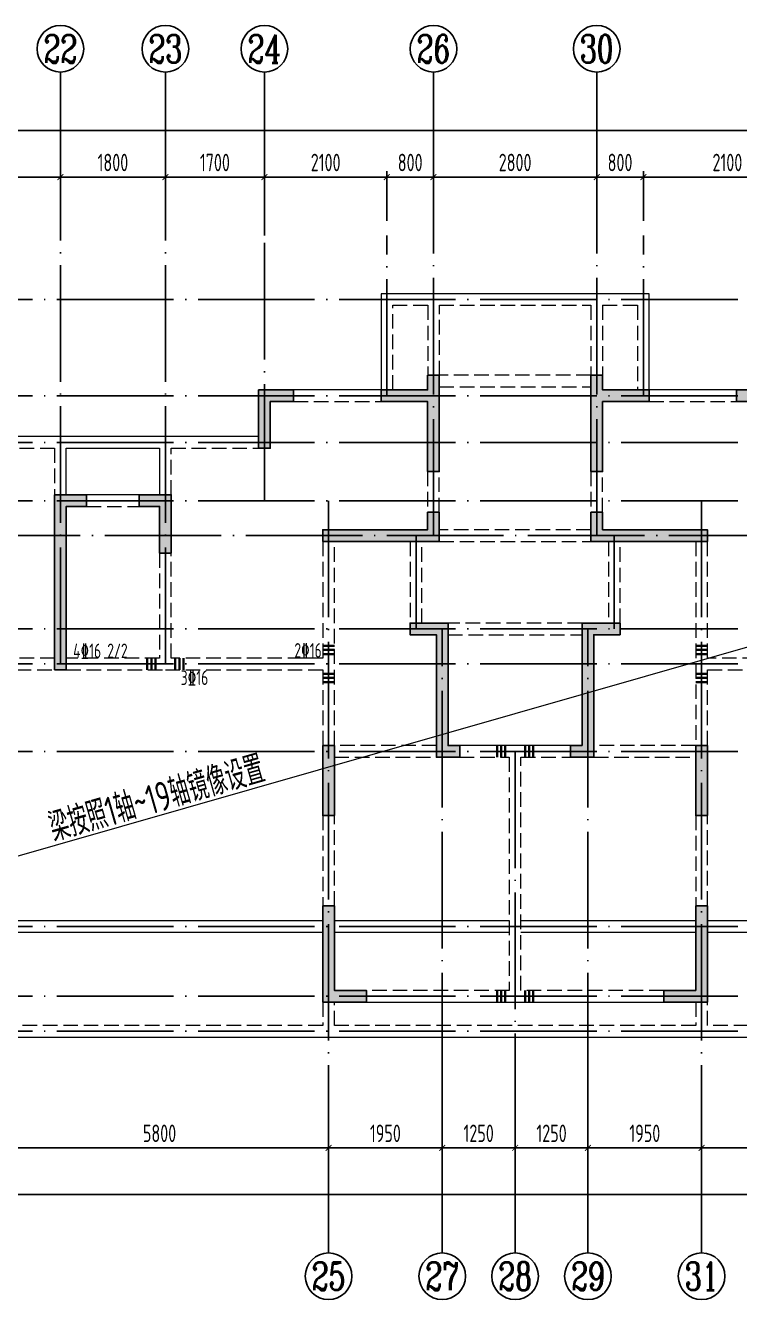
# Model space of a CAD drawing. Extents: x -461650 to 361314, y 245336 to 769729.
# Drawn here: x 133574 to 145824, y 357676 to 379525 of the extents above; entities that cross this region are included whole.
import ezdxf
from ezdxf.enums import TextEntityAlignment as Align

# ---------------------------------------------------------------- set-up
doc = ezdxf.new("R2010")
doc.units = 0
doc.header["$LTSCALE"] = 1000
doc.linetypes.add('DASH', pattern=[0.35, 0.25, -0.1])
doc.linetypes.add('DOTE', pattern=[2.42, 2, -0.2, 0.02, -0.2])
doc.layers.get('0').update_dxf_attribs({"linetype": 'CONTINUOUS'})
doc.layers.get('DEFPOINTS').update_dxf_attribs({"linetype": 'CONTINUOUS'})
for name, color, linetype in [('A-AXIS', 1, 'CONTINUOUS'), ('A-DOTE', 10, 'DOTE'), ('AXIS_NUM', 7, 'CONTINUOUS'), ('S-L主梁线', 4, 'DASH'), ('S-L梁编号', 6, 'CONTINUOUS'), ('S-L梁配筋', 7, 'CONTINUOUS'), ('S-Q墙填充', 252, 'CONTINUOUS'), ('S-Q墙实线', 6, 'CONTINUOUS'), ('S-Y一般标注', 3, 'CONTINUOUS')]:
    doc.layers.add(name, color=color, linetype=linetype)
doc.layers.add('梁附加箍筋', color=1, linetype='CONTINUOUS', lineweight=35)
doc.styles.add('TSSD_Axis', font='complex.shx', dxfattribs={"width": 0.7, "bigfont": 'hztxt.shx'})
doc.styles.add('TSSD_DIMENSION', font='Tssdeng.shx', dxfattribs={"width": 0.7, "bigfont": 'tssdchn.shx'})
doc.styles.add('TSSD_REIN', font='tssdeng.shx', dxfattribs={"width": 0.7, "height": 300, "bigfont": 'tssdchn.shx'})
doc.dimstyles.new('TSSD_100_100', dxfattribs={"dimtxt": 300, "dimasz": 100, "dimexe": 100, "dimexo": 250, "dimgap": 100, "dimtad": 1, "dimdec": 0, "dimzin": 0, "dimdsep": 46, "dimtxsty": 'TSSD_DIMENSION', "dimblk": 'ARCHTICK', "dimcen": 0, "dimdle": 100, "dimclrt": 7, "dimadec": 0, "dimazin": 0, "dimtfac": 1, "dimtdec": 0, "dimtix": 1, "dimtmove": 2, "dimatfit": 3, "dimldrblk": 'ARCHTICK', "dimfxl": 0, "dimtolj": 1, "dimtzin": 0, "dimarcsym": 0})

# ---------------------------------------------------------------- blocks, each defined once
blk = doc.blocks.new('ts_axno')
at = {"color": 0, "linetype": 'ByBlock', "lineweight": -2}
blk.add_circle((0, 0), 0.5, dxfattribs=at)
at = {"color": 0, "linetype": 'ByBlock', "lineweight": -2, "style": 'TSSD_Axis', "width": 0.7}
blk.add_attdef('A', text='', height=0.6, dxfattribs=at).set_placement((0, 0), align=Align.MIDDLE_CENTER)
blk = doc.blocks.new('_ArchTick')
at = {"color": 0, "linetype": 'ByBlock', "const_width": 0.15}
blk.add_lwpolyline([(-0.5, -0.5), (0.5, 0.5)], dxfattribs=at)
blk = doc.blocks.new('*D301')
at = {"layer": 'DEFPOINTS', "color": 0}
for p in [(34300, 19250), (31400, 18250), (34300, 18250)]:
    blk.add_point(p, dxfattribs=at)
at = {"layer": 'S-Y一般标注', "color": 0, "lineweight": -2}
for p, q in [((31300, 19250), (34400, 19250)), ((31400, 18500), (31400, 19350)), ((34300, 18500), (34300, 19350))]:
    blk.add_line(p, q, dxfattribs=at)
at = {"layer": 'S-Y一般标注', "color": 0, "lineweight": -2, "xscale": 100, "yscale": 100, "zscale": 100, "rotation": 180}
blk.add_blockref('_ArchTick', (31400, 19250), dxfattribs=at)
at = {"layer": 'S-Y一般标注', "color": 0, "lineweight": -2, "xscale": 100, "yscale": 100, "zscale": 100}
blk.add_blockref('_ArchTick', (34300, 19250), dxfattribs=at)
at = {"layer": 'S-Y一般标注', "color": 7, "insert": (32850, 19500), "char_height": 300, "attachment_point": 5, "style": 'TSSD_DIMENSION'}
blk.add_mtext('\\A1;2900', dxfattribs=at)
blk = doc.blocks.new('*D302')
at = {"layer": 'DEFPOINTS', "color": 0}
for p in [(36100, 19250), (34300, 18250), (36100, 18250)]:
    blk.add_point(p, dxfattribs=at)
at = {"layer": 'S-Y一般标注', "color": 0, "lineweight": -2}
for p, q in [((34200, 19250), (36200, 19250)), ((34300, 18500), (34300, 19350)), ((36100, 18500), (36100, 19350))]:
    blk.add_line(p, q, dxfattribs=at)
at = {"layer": 'S-Y一般标注', "color": 0, "lineweight": -2, "xscale": 100, "yscale": 100, "zscale": 100, "rotation": 180}
blk.add_blockref('_ArchTick', (34300, 19250), dxfattribs=at)
at = {"layer": 'S-Y一般标注', "color": 0, "lineweight": -2, "xscale": 100, "yscale": 100, "zscale": 100}
blk.add_blockref('_ArchTick', (36100, 19250), dxfattribs=at)
at = {"layer": 'S-Y一般标注', "color": 7, "insert": (35200, 19500), "char_height": 300, "attachment_point": 5, "style": 'TSSD_DIMENSION'}
blk.add_mtext('\\A1;1800', dxfattribs=at)
blk = doc.blocks.new('*D303')
at = {"layer": 'DEFPOINTS', "color": 0}
for p in [(37800, 19250), (36100, 18250), (37800, 18250)]:
    blk.add_point(p, dxfattribs=at)
at = {"layer": 'S-Y一般标注', "color": 0, "lineweight": -2}
for p, q in [((36000, 19250), (37900, 19250)), ((36100, 18500), (36100, 19350)), ((37800, 18500), (37800, 19350))]:
    blk.add_line(p, q, dxfattribs=at)
at = {"layer": 'S-Y一般标注', "color": 0, "lineweight": -2, "xscale": 100, "yscale": 100, "zscale": 100, "rotation": 180}
blk.add_blockref('_ArchTick', (36100, 19250), dxfattribs=at)
at = {"layer": 'S-Y一般标注', "color": 0, "lineweight": -2, "xscale": 100, "yscale": 100, "zscale": 100}
blk.add_blockref('_ArchTick', (37800, 19250), dxfattribs=at)
at = {"layer": 'S-Y一般标注', "color": 7, "insert": (36950, 19500), "char_height": 300, "attachment_point": 5, "style": 'TSSD_DIMENSION'}
blk.add_mtext('\\A1;1700', dxfattribs=at)
blk = doc.blocks.new('*D304')
at = {"layer": 'DEFPOINTS', "color": 0}
for p in [(40700, 19250), (39900, 18250), (40700, 18250)]:
    blk.add_point(p, dxfattribs=at)
at = {"layer": 'S-Y一般标注', "color": 0, "lineweight": -2}
for p, q in [((39800, 19250), (40800, 19250)), ((39900, 18500), (39900, 19350)), ((40700, 18500), (40700, 19350))]:
    blk.add_line(p, q, dxfattribs=at)
at = {"layer": 'S-Y一般标注', "color": 0, "lineweight": -2, "xscale": 100, "yscale": 100, "zscale": 100, "rotation": 180}
blk.add_blockref('_ArchTick', (39900, 19250), dxfattribs=at)
at = {"layer": 'S-Y一般标注', "color": 0, "lineweight": -2, "xscale": 100, "yscale": 100, "zscale": 100}
blk.add_blockref('_ArchTick', (40700, 19250), dxfattribs=at)
at = {"layer": 'S-Y一般标注', "color": 7, "insert": (40300, 19500), "char_height": 300, "attachment_point": 5, "style": 'TSSD_DIMENSION'}
blk.add_mtext('\\A1;800', dxfattribs=at)
blk = doc.blocks.new('*D305')
at = {"layer": 'DEFPOINTS', "color": 0}
for p in [(43500, 19250), (40700, 18250), (43500, 18250)]:
    blk.add_point(p, dxfattribs=at)
at = {"layer": 'S-Y一般标注', "color": 0, "lineweight": -2}
for p, q in [((40600, 19250), (43600, 19250)), ((40700, 18500), (40700, 19350)), ((43500, 18500), (43500, 19350))]:
    blk.add_line(p, q, dxfattribs=at)
at = {"layer": 'S-Y一般标注', "color": 0, "lineweight": -2, "xscale": 100, "yscale": 100, "zscale": 100, "rotation": 180}
blk.add_blockref('_ArchTick', (40700, 19250), dxfattribs=at)
at = {"layer": 'S-Y一般标注', "color": 0, "lineweight": -2, "xscale": 100, "yscale": 100, "zscale": 100}
blk.add_blockref('_ArchTick', (43500, 19250), dxfattribs=at)
at = {"layer": 'S-Y一般标注', "color": 7, "insert": (42100, 19500), "char_height": 300, "attachment_point": 5, "style": 'TSSD_DIMENSION'}
blk.add_mtext('\\A1;2800', dxfattribs=at)
blk = doc.blocks.new('*D306')
at = {"layer": 'DEFPOINTS', "color": 0}
for p in [(46400, 19250), (44300, 18250), (46400, 18250)]:
    blk.add_point(p, dxfattribs=at)
at = {"layer": 'S-Y一般标注', "color": 0, "lineweight": -2}
for p, q in [((44200, 19250), (46500, 19250)), ((44300, 18500), (44300, 19350)), ((46400, 18500), (46400, 19350))]:
    blk.add_line(p, q, dxfattribs=at)
at = {"layer": 'S-Y一般标注', "color": 0, "lineweight": -2, "xscale": 100, "yscale": 100, "zscale": 100, "rotation": 180}
blk.add_blockref('_ArchTick', (44300, 19250), dxfattribs=at)
at = {"layer": 'S-Y一般标注', "color": 0, "lineweight": -2, "xscale": 100, "yscale": 100, "zscale": 100}
blk.add_blockref('_ArchTick', (46400, 19250), dxfattribs=at)
at = {"layer": 'S-Y一般标注', "color": 7, "insert": (45742, 19500), "char_height": 300, "attachment_point": 5, "style": 'TSSD_DIMENSION'}
blk.add_mtext('\\A1;2100', dxfattribs=at)
blk = doc.blocks.new('*D311')
at = {"layer": 'DEFPOINTS', "color": 0}
for p in [(54600, 20050), (4600, 18250), (54600, 18250)]:
    blk.add_point(p, dxfattribs=at)
at = {"layer": 'S-Y一般标注', "color": 0, "lineweight": -2}
for p, q in [((4600, 18500), (4600, 20150)), ((54600, 18500), (54600, 20150)), ((4500, 20050), (54700, 20050))]:
    blk.add_line(p, q, dxfattribs=at)
at = {"layer": 'S-Y一般标注', "color": 0, "lineweight": -2, "xscale": 100, "yscale": 100, "zscale": 100, "rotation": 180}
blk.add_blockref('_ArchTick', (4600, 20050), dxfattribs=at)
at = {"layer": 'S-Y一般标注', "color": 0, "lineweight": -2, "xscale": 100, "yscale": 100, "zscale": 100}
blk.add_blockref('_ArchTick', (54600, 20050), dxfattribs=at)
at = {"layer": 'S-Y一般标注', "color": 7, "insert": (29600, 20300), "char_height": 300, "attachment_point": 5, "style": 'TSSD_DIMENSION'}
blk.add_mtext('\\A1;50000', dxfattribs=at)
blk = doc.blocks.new('*D324')
at = {"layer": 'DEFPOINTS', "color": 0}
for p in [(39900, 19250), (37800, 18250), (39900, 18250)]:
    blk.add_point(p, dxfattribs=at)
at = {"layer": 'S-Y一般标注', "color": 0, "lineweight": -2}
for p, q in [((37700, 19250), (40000, 19250)), ((37800, 18500), (37800, 19350)), ((39900, 18500), (39900, 19350))]:
    blk.add_line(p, q, dxfattribs=at)
at = {"layer": 'S-Y一般标注', "color": 0, "lineweight": -2, "xscale": 100, "yscale": 100, "zscale": 100, "rotation": 180}
blk.add_blockref('_ArchTick', (37800, 19250), dxfattribs=at)
at = {"layer": 'S-Y一般标注', "color": 0, "lineweight": -2, "xscale": 100, "yscale": 100, "zscale": 100}
blk.add_blockref('_ArchTick', (39900, 19250), dxfattribs=at)
at = {"layer": 'S-Y一般标注', "color": 7, "insert": (38850, 19500), "char_height": 300, "attachment_point": 5, "style": 'TSSD_DIMENSION'}
blk.add_mtext('\\A1;2100', dxfattribs=at)
blk = doc.blocks.new('*D325')
at = {"layer": 'DEFPOINTS', "color": 0}
for p in [(44300, 19250), (43500, 18250), (44300, 18250)]:
    blk.add_point(p, dxfattribs=at)
at = {"layer": 'S-Y一般标注', "color": 0, "lineweight": -2}
for p, q in [((43400, 19250), (44400, 19250)), ((43500, 18500), (43500, 19350)), ((44300, 18500), (44300, 19350))]:
    blk.add_line(p, q, dxfattribs=at)
at = {"layer": 'S-Y一般标注', "color": 0, "lineweight": -2, "xscale": 100, "yscale": 100, "zscale": 100, "rotation": 180}
blk.add_blockref('_ArchTick', (43500, 19250), dxfattribs=at)
at = {"layer": 'S-Y一般标注', "color": 0, "lineweight": -2, "xscale": 100, "yscale": 100, "zscale": 100}
blk.add_blockref('_ArchTick', (44300, 19250), dxfattribs=at)
at = {"layer": 'S-Y一般标注', "color": 7, "insert": (43900, 19500), "char_height": 300, "attachment_point": 5, "style": 'TSSD_DIMENSION'}
blk.add_mtext('\\A1;800', dxfattribs=at)
blk = doc.blocks.new('*D330')
at = {"layer": 'DEFPOINTS', "color": 0}
for p in [(33100, 3600), (38900, 3600), (38900, 2600)]:
    blk.add_point(p, dxfattribs=at)
at = {"layer": 'S-Y一般标注', "color": 0, "lineweight": -2}
for p, q in [((33100, 3350), (33100, 2500)), ((38900, 3350), (38900, 2500)), ((33000, 2600), (39000, 2600))]:
    blk.add_line(p, q, dxfattribs=at)
at = {"layer": 'S-Y一般标注', "color": 0, "lineweight": -2, "xscale": 100, "yscale": 100, "zscale": 100, "rotation": 180}
blk.add_blockref('_ArchTick', (33100, 2600), dxfattribs=at)
at = {"layer": 'S-Y一般标注', "color": 0, "lineweight": -2, "xscale": 100, "yscale": 100, "zscale": 100}
blk.add_blockref('_ArchTick', (38900, 2600), dxfattribs=at)
at = {"layer": 'S-Y一般标注', "color": 7, "insert": (36000, 2850), "char_height": 300, "attachment_point": 5, "style": 'TSSD_DIMENSION'}
blk.add_mtext('\\A1;5800', dxfattribs=at)
blk = doc.blocks.new('*D331')
at = {"layer": 'DEFPOINTS', "color": 0}
for p in [(42100, 3600), (43350, 3600), (43350, 2600)]:
    blk.add_point(p, dxfattribs=at)
at = {"layer": 'S-Y一般标注', "color": 0, "lineweight": -2}
for p, q in [((42100, 3350), (42100, 2500)), ((43350, 3350), (43350, 2500)), ((42000, 2600), (43450, 2600))]:
    blk.add_line(p, q, dxfattribs=at)
at = {"layer": 'S-Y一般标注', "color": 0, "lineweight": -2, "xscale": 100, "yscale": 100, "zscale": 100, "rotation": 180}
blk.add_blockref('_ArchTick', (42100, 2600), dxfattribs=at)
at = {"layer": 'S-Y一般标注', "color": 0, "lineweight": -2, "xscale": 100, "yscale": 100, "zscale": 100}
blk.add_blockref('_ArchTick', (43350, 2600), dxfattribs=at)
at = {"layer": 'S-Y一般标注', "color": 7, "insert": (42725, 2850), "char_height": 300, "attachment_point": 5, "style": 'TSSD_DIMENSION'}
blk.add_mtext('\\A1;1250', dxfattribs=at)
blk = doc.blocks.new('*D332')
at = {"layer": 'DEFPOINTS', "color": 0}
for p in [(45300, 3600), (51100, 3600), (51100, 2600)]:
    blk.add_point(p, dxfattribs=at)
at = {"layer": 'S-Y一般标注', "color": 0, "lineweight": -2}
for p, q in [((45300, 3350), (45300, 2500)), ((51100, 3350), (51100, 2500)), ((45200, 2600), (51200, 2600))]:
    blk.add_line(p, q, dxfattribs=at)
at = {"layer": 'S-Y一般标注', "color": 0, "lineweight": -2, "xscale": 100, "yscale": 100, "zscale": 100, "rotation": 180}
blk.add_blockref('_ArchTick', (45300, 2600), dxfattribs=at)
at = {"layer": 'S-Y一般标注', "color": 0, "lineweight": -2, "xscale": 100, "yscale": 100, "zscale": 100}
blk.add_blockref('_ArchTick', (51100, 2600), dxfattribs=at)
at = {"layer": 'S-Y一般标注', "color": 7, "insert": (48200, 2850), "char_height": 300, "attachment_point": 5, "style": 'TSSD_DIMENSION'}
blk.add_mtext('\\A1;5800', dxfattribs=at)
blk = doc.blocks.new('*D334')
at = {"layer": 'DEFPOINTS', "color": 0}
for p in [(4600, 3600), (54600, 3600), (54600, 1800)]:
    blk.add_point(p, dxfattribs=at)
at = {"layer": 'S-Y一般标注', "color": 0, "lineweight": -2}
for p, q in [((4600, 3350), (4600, 1700)), ((54600, 3350), (54600, 1700)), ((4500, 1800), (54700, 1800))]:
    blk.add_line(p, q, dxfattribs=at)
at = {"layer": 'S-Y一般标注', "color": 0, "lineweight": -2, "xscale": 100, "yscale": 100, "zscale": 100, "rotation": 180}
blk.add_blockref('_ArchTick', (4600, 1800), dxfattribs=at)
at = {"layer": 'S-Y一般标注', "color": 0, "lineweight": -2, "xscale": 100, "yscale": 100, "zscale": 100}
blk.add_blockref('_ArchTick', (54600, 1800), dxfattribs=at)
at = {"layer": 'S-Y一般标注', "color": 7, "insert": (29600, 2050), "char_height": 300, "attachment_point": 5, "style": 'TSSD_DIMENSION'}
blk.add_mtext('\\A1;50000', dxfattribs=at)
blk = doc.blocks.new('*D338')
at = {"layer": 'DEFPOINTS', "color": 0}
for p in [(40850, 3600), (42100, 3600), (42100, 2600)]:
    blk.add_point(p, dxfattribs=at)
at = {"layer": 'S-Y一般标注', "color": 0, "lineweight": -2}
for p, q in [((40850, 3350), (40850, 2500)), ((42100, 3350), (42100, 2500)), ((40750, 2600), (42200, 2600))]:
    blk.add_line(p, q, dxfattribs=at)
at = {"layer": 'S-Y一般标注', "color": 0, "lineweight": -2, "xscale": 100, "yscale": 100, "zscale": 100, "rotation": 180}
blk.add_blockref('_ArchTick', (40850, 2600), dxfattribs=at)
at = {"layer": 'S-Y一般标注', "color": 0, "lineweight": -2, "xscale": 100, "yscale": 100, "zscale": 100}
blk.add_blockref('_ArchTick', (42100, 2600), dxfattribs=at)
at = {"layer": 'S-Y一般标注', "color": 7, "insert": (41475, 2850), "char_height": 300, "attachment_point": 5, "style": 'TSSD_DIMENSION'}
blk.add_mtext('\\A1;1250', dxfattribs=at)
blk = doc.blocks.new('*D351')
at = {"layer": 'DEFPOINTS', "color": 0}
for p in [(38900, 3600), (40850, 3600), (40850, 2600)]:
    blk.add_point(p, dxfattribs=at)
at = {"layer": 'S-Y一般标注', "color": 0, "lineweight": -2}
for p, q in [((38900, 3350), (38900, 2500)), ((40850, 3350), (40850, 2500)), ((38800, 2600), (40950, 2600))]:
    blk.add_line(p, q, dxfattribs=at)
at = {"layer": 'S-Y一般标注', "color": 0, "lineweight": -2, "xscale": 100, "yscale": 100, "zscale": 100, "rotation": 180}
blk.add_blockref('_ArchTick', (38900, 2600), dxfattribs=at)
at = {"layer": 'S-Y一般标注', "color": 0, "lineweight": -2, "xscale": 100, "yscale": 100, "zscale": 100}
blk.add_blockref('_ArchTick', (40850, 2600), dxfattribs=at)
at = {"layer": 'S-Y一般标注', "color": 7, "insert": (39875, 2850), "char_height": 300, "attachment_point": 5, "style": 'TSSD_DIMENSION'}
blk.add_mtext('\\A1;1950', dxfattribs=at)
blk = doc.blocks.new('*D352')
at = {"layer": 'DEFPOINTS', "color": 0}
for p in [(43350, 3600), (45300, 3600), (45300, 2600)]:
    blk.add_point(p, dxfattribs=at)
at = {"layer": 'S-Y一般标注', "color": 0, "lineweight": -2}
for p, q in [((43350, 3350), (43350, 2500)), ((45300, 3350), (45300, 2500)), ((43250, 2600), (45400, 2600))]:
    blk.add_line(p, q, dxfattribs=at)
at = {"layer": 'S-Y一般标注', "color": 0, "lineweight": -2, "xscale": 100, "yscale": 100, "zscale": 100, "rotation": 180}
blk.add_blockref('_ArchTick', (43350, 2600), dxfattribs=at)
at = {"layer": 'S-Y一般标注', "color": 0, "lineweight": -2, "xscale": 100, "yscale": 100, "zscale": 100}
blk.add_blockref('_ArchTick', (45300, 2600), dxfattribs=at)
at = {"layer": 'S-Y一般标注', "color": 7, "insert": (44325, 2850), "char_height": 300, "attachment_point": 5, "style": 'TSSD_DIMENSION'}
blk.add_mtext('\\A1;1950', dxfattribs=at)
blk = doc.blocks.new('20210808.03393248')
at = {"layer": 'S-Q墙填充'}
h = blk.add_hatch(color=252, dxfattribs=at)
h.dxf.hatch_style = 1
h.paths.add_polyline_path([(110260, -93720), (110260, -93370), (110060, -93370), (110060, -93620), (109261, -93620), (109261, -93820), (110060, -93820), (110060, -95020), (110260, -95020)])
h = blk.add_hatch(color=252, dxfattribs=at)
h.dxf.hatch_style = 1
h.paths.add_polyline_path([(112860, -93720), (112860, -93370), (113060, -93370), (113060, -93620), (113861, -93621), (113861, -93821), (113060, -93820), (113060, -95020), (112860, -95020)])
h = blk.add_hatch(color=252, dxfattribs=at)
h.dxf.hatch_style = 1
h.paths.add_polyline_path([(107360, -93820), (107760, -93820), (107760, -93620), (107160, -93620), (107160, -94620), (107360, -94620)])
h = blk.add_hatch(color=252, dxfattribs=at)
h.dxf.hatch_style = 1
h.paths.add_polyline_path([(115960, -93620), (115361, -93620), (115361, -93820), (115760, -93820), (115760, -94620), (115960, -94620)])
h = blk.add_hatch(color=252, dxfattribs=at)
h.dxf.hatch_style = 1
h.paths.add_polyline_path([(103660, -95420), (103660, -98420), (103860, -98420), (103860, -95620), (104210, -95620), (104210, -95420)])
h = blk.add_hatch(color=252, dxfattribs=at)
h.dxf.hatch_style = 1
h.paths.add_polyline_path([(105111, -95620), (105460, -95620), (105460, -96420), (105660, -96420), (105660, -95420), (105111, -95420)])
h = blk.add_hatch(color=252, dxfattribs=at)
h.dxf.hatch_style = 1
h.paths.add_polyline_path([(108260, -96220), (109860, -96220), (110260, -96220), (110260, -95720), (110060, -95720), (110060, -96020), (109860, -96020), (108260, -96020)])
h = blk.add_hatch(color=252, dxfattribs=at)
h.dxf.hatch_style = 1
h.paths.add_polyline_path([(113060, -96020), (113060, -95720), (112860, -95720), (112860, -96220), (113260, -96220), (114860, -96220), (114860, -96020), (113260, -96020)])
h = blk.add_hatch(color=252, dxfattribs=at)
h.dxf.hatch_style = 1
h.paths.add_polyline_path([(110410, -97620), (109760, -97620), (109760, -97820), (110210, -97820), (110210, -99920), (110610, -99920), (110610, -99720), (110410, -99720)])
h = blk.add_hatch(color=252, dxfattribs=at)
h.dxf.hatch_style = 1
h.paths.add_polyline_path([(112710, -99720), (112510, -99720), (112510, -99920), (112910, -99920), (112910, -97820), (113360, -97820), (113360, -97620), (112710, -97620)])
h = blk.add_hatch(color=252, dxfattribs=at)
h.dxf.hatch_style = 1
h.paths.add_polyline_path([(108460, -100920), (108460, -99720), (108260, -99720), (108260, -100920)])
h = blk.add_hatch(color=252, dxfattribs=at)
h.dxf.hatch_style = 1
h.paths.add_polyline_path([(114860, -100920), (114860, -99720), (114660, -99720), (114660, -100920)])
h = blk.add_hatch(color=252, dxfattribs=at)
h.dxf.hatch_style = 1
h.paths.add_polyline_path([(108260, -104120), (109010, -104120), (109010, -103920), (108460, -103920), (108460, -102470), (108260, -102470)])
h = blk.add_hatch(color=252, dxfattribs=at)
h.dxf.hatch_style = 1
h.paths.add_polyline_path([(114860, -104120), (114110, -104120), (114110, -103920), (114660, -103920), (114660, -102820), (114660, -102470), (114860, -102470), (114860, -102820)])
at = {"layer": 'S-L主梁线', "linetype": 'ByBlock', "lineweight": 18}
for p, q in [((109261, -91970), (109261, -93620)), ((110161, -91970), (109261, -91970)), ((112960, -91970), (110161, -91970)), ((113861, -91970), (112960, -91970)), ((113861, -93620), (113861, -91970)), ((109261, -93620), (107760, -93620)), ((115361, -93620), (113861, -93620)), ((103760, -94420), (100760, -94420)), ((105560, -94420), (103760, -94420)), ((107160, -94420), (105560, -94420)), ((103860, -94620), (105460, -94620)), ((103860, -95420), (103860, -94620)), ((105460, -94620), (105460, -95420)), ((105111, -95420), (104210, -95420)), ((111560, -99720), (110610, -99720)), ((112510, -99720), (111560, -99720)), ((102660, -102720), (108260, -102720)), ((108460, -102720), (111460, -102720)), ((111660, -102720), (114660, -102720)), ((114860, -102720), (120460, -102720)), ((102660, -102920), (108260, -102920)), ((108460, -102920), (111460, -102920)), ((111660, -102920), (114660, -102920)), ((114860, -102920), (120460, -102920)), ((109010, -104120), (111560, -104120)), ((111560, -104120), (114110, -104120)), ((102560, -104720), (120560, -104720))]:
    blk.add_line(p, q, dxfattribs=at)
at = {"layer": 'S-L主梁线', "linetype": 'DASH', "lineweight": 18}
for p, q in [((109461, -93620), (109461, -92170)), ((109461, -92170), (110061, -92170)), ((110061, -92170), (110061, -93370)), ((110261, -92170), (112860, -92170)), ((110261, -93370), (110261, -92170)), ((112860, -92170), (112860, -93370)), ((113060, -92170), (113661, -92170)), ((113060, -92170), (113060, -93370)), ((113661, -92170), (113661, -93620)), ((112860, -93370), (110261, -93370)), ((110261, -93570), (112860, -93570)), ((107760, -93820), (109361, -93820)), ((113861, -93821), (115361, -93820)), ((100960, -94620), (103660, -94620)), ((103660, -94620), (103660, -95420)), ((105660, -94620), (107160, -94620)), ((105660, -95420), (105660, -94620)), ((110060, -95020), (110060, -95720)), ((110260, -95720), (110260, -95020)), ((112860, -95020), (112860, -95720)), ((113060, -95720), (113060, -95020)), ((104210, -95620), (105111, -95620)), ((112860, -96020), (110260, -96020)), ((108260, -96220), (108260, -98220)), ((108460, -98320), (108460, -96220)), ((109760, -96220), (109760, -97620)), ((109960, -97620), (109960, -96220)), ((110260, -96220), (112860, -96220)), ((113160, -96220), (113160, -97620)), ((113360, -97620), (113360, -96220)), ((114660, -96220), (114660, -98320)), ((114860, -98220), (114860, -96220)), ((105460, -96420), (105460, -98220)), ((105660, -98220), (105660, -96420)), ((112710, -97620), (110410, -97620)), ((110410, -97820), (112710, -97820)), ((103660, -98220), (102560, -98220)), ((105460, -98220), (103860, -98220)), ((108260, -98220), (105660, -98220)), ((108460, -99720), (108460, -98320)), ((114660, -98320), (114660, -99720)), ((117460, -98220), (114860, -98220)), ((102660, -98420), (103660, -98420)), ((103860, -98420), (105560, -98420)), ((105560, -98420), (108260, -98420)), ((108260, -98420), (108260, -99720)), ((114860, -98420), (117560, -98420)), ((114860, -99720), (114860, -98420)), ((110210, -99720), (108460, -99720)), ((114660, -99720), (112910, -99720)), ((108460, -99920), (110210, -99920)), ((110610, -99920), (111460, -99920)), ((111460, -99920), (111460, -103920)), ((111660, -103920), (111660, -99920)), ((111660, -99920), (112510, -99920)), ((112910, -99920), (114660, -99920)), ((108260, -100920), (108260, -102470)), ((108460, -102470), (108460, -100920)), ((114660, -100920), (114660, -102470)), ((114860, -102470), (114860, -100920)), ((111460, -103920), (109010, -103920)), ((114110, -103920), (111660, -103920)), ((108260, -104120), (108260, -104520)), ((108460, -104520), (108460, -104120)), ((114660, -104120), (114660, -104520)), ((114860, -104520), (114860, -104120)), ((108260, -104520), (102660, -104520)), ((114660, -104520), (108460, -104520)), ((120460, -104520), (114860, -104520))]:
    blk.add_line(p, q, dxfattribs=at)
at = {"layer": 'S-Q墙实线'}
for points in [[(110260, -93720), (110260, -93370), (110060, -93370), (110060, -93620), (109261, -93620), (109261, -93820), (110060, -93820), (110060, -95020), (110260, -95020), (110260, -93720)], [(112860, -93720), (112860, -93370), (113060, -93370), (113060, -93620), (113861, -93621), (113861, -93821), (113060, -93820), (113060, -95020), (112860, -95020), (112860, -93720)]]:
    blk.add_lwpolyline(points, dxfattribs=at)
for points in [[(107360, -93820), (107760, -93820), (107760, -93620), (107160, -93620), (107160, -94620), (107360, -94620)], [(115960, -93620), (115361, -93620), (115361, -93820), (115760, -93820), (115760, -94620), (115960, -94620)], [(103660, -95420), (103660, -98420), (103860, -98420), (103860, -95620), (104210, -95620), (104210, -95420)], [(105111, -95620), (105460, -95620), (105460, -96420), (105660, -96420), (105660, -95420), (105111, -95420)], [(108260, -96220), (109860, -96220), (110260, -96220), (110260, -95720), (110060, -95720), (110060, -96020), (109860, -96020), (108260, -96020)], [(113060, -96020), (113060, -95720), (112860, -95720), (112860, -96220), (113260, -96220), (114860, -96220), (114860, -96020), (113260, -96020)], [(110410, -97620), (109760, -97620), (109760, -97820), (110210, -97820), (110210, -99920), (110610, -99920), (110610, -99720), (110410, -99720)], [(112710, -99720), (112510, -99720), (112510, -99920), (112910, -99920), (112910, -97820), (113360, -97820), (113360, -97620), (112710, -97620)], [(108460, -100920), (108460, -99720), (108260, -99720), (108260, -100920)], [(114860, -100920), (114860, -99720), (114660, -99720), (114660, -100920)], [(108260, -104120), (109010, -104120), (109010, -103920), (108460, -103920), (108460, -102470), (108260, -102470)], [(114860, -104120), (114110, -104120), (114110, -103920), (114660, -103920), (114660, -102820), (114660, -102470), (114860, -102470), (114860, -102820)]]:
    blk.add_lwpolyline(points, close=True, dxfattribs=at)
blk = doc.blocks.new('20210726.16395156')
at = {"layer": 'A-AXIS'}
for p, q in [((34300, 18249.9), (34300, 21049.9)), ((36100, 18249.9), (36100, 21049.9)), ((37800, 18249.9), (37800, 21049.9)), ((40700, 18249.9), (40700, 21049.9)), ((43500, 18249.9), (43500, 21049.9)), ((38900, 3600.1), (38900, 800.1)), ((40850, 3600), (40850, 800)), ((42100, 3600), (42100, 800)), ((43350, 3600.1), (43350, 800.1)), ((45300, 3600), (45300, 800))]:
    blk.add_line(p, q, dxfattribs=at)
at = {"layer": 'A-DOTE'}
for p, q in [((34300, 10900), (34300, 18249.9)), ((36100, 10900), (36100, 18249.9)), ((37800, 13700), (37800, 18249.9)), ((39900, 15500), (39900, 18249.9)), ((40700, 13100.3), (40700, 18249.9)), ((43500, 13100.3), (43500, 18249.9)), ((44300, 15500), (44300, 18249.9)), ((55600, 17150), (3600, 17150)), ((55600, 15500), (3600, 15500)), ((55600, 14700), (3600, 14700)), ((55600, 13700), (3600, 13700)), ((38900.2, 13700), (38900, 3600)), ((45299.8, 13700), (45300, 3600)), ((3600, 13100.3), (55600, 13100.3)), ((40400, 11500), (40400, 13100)), ((43800, 11500), (43800, 13100)), ((55600, 11500), (3600, 11500)), ((40850, 3600), (40850, 11500)), ((43350, 3600), (43350, 11500)), ((55600, 10900), (3600, 10900)), ((55600, 9400), (3600, 9400)), ((42100, 9400), (42100, 3600)), ((55600, 6400), (3600, 6400)), ((55600, 5200), (3600, 5200)), ((55600, 4600), (3600, 4600))]:
    blk.add_line(p, q, dxfattribs=at)
at = {"layer": 'A-AXIS'}
ref = blk.add_blockref('ts_axno', (34300, 21449.9), dxfattribs=dict(at, xscale=800, yscale=800, zscale=800))
ref.add_attrib('14', '22', dxfattribs={"layer": 'AXIS_NUM', "height": 480, "style": 'TSSD_Axis', "width": 0.7}).set_placement((34300, 21449.9), align=Align.MIDDLE_CENTER)
ref = blk.add_blockref('ts_axno', (36100, 21449.9), dxfattribs=dict(at, xscale=800, yscale=800, zscale=800))
ref.add_attrib('15', '23', dxfattribs={"layer": 'AXIS_NUM', "height": 480, "style": 'TSSD_Axis', "width": 0.7}).set_placement((36100, 21449.9), align=Align.MIDDLE_CENTER)
ref = blk.add_blockref('ts_axno', (37800, 21449.9), dxfattribs=dict(at, xscale=800, yscale=800, zscale=800))
ref.add_attrib('16', '24', dxfattribs={"layer": 'AXIS_NUM', "height": 480, "style": 'TSSD_Axis', "width": 0.7}).set_placement((37800, 21449.9), align=Align.MIDDLE_CENTER)
ref = blk.add_blockref('ts_axno', (40700, 21449.9), dxfattribs=dict(at, xscale=800, yscale=800, zscale=800))
ref.add_attrib('17', '26', dxfattribs={"layer": 'AXIS_NUM', "height": 480, "style": 'TSSD_Axis', "width": 0.7}).set_placement((40700, 21449.9), align=Align.MIDDLE_CENTER)
ref = blk.add_blockref('ts_axno', (43500, 21449.9), dxfattribs=dict(at, xscale=800, yscale=800, zscale=800))
ref.add_attrib('18', '30', dxfattribs={"layer": 'AXIS_NUM', "height": 480, "style": 'TSSD_Axis', "width": 0.7}).set_placement((43500, 21449.9), align=Align.MIDDLE_CENTER)
ref = blk.add_blockref('ts_axno', (38900, 400.1), dxfattribs=dict(at, xscale=-800, yscale=800, zscale=800, rotation=180))
ref.add_attrib('17', '25', dxfattribs={"layer": 'AXIS_NUM', "height": 480, "style": 'TSSD_Axis', "width": 0.7}).set_placement((38900, 400.1), align=Align.MIDDLE_CENTER)
ref = blk.add_blockref('ts_axno', (40850, 400), dxfattribs=dict(at, xscale=-800, yscale=800, zscale=800, rotation=180))
ref.add_attrib('8', '27', dxfattribs={"layer": 'AXIS_NUM', "height": 480, "style": 'TSSD_Axis', "width": 0.7}).set_placement((40850, 400), align=Align.MIDDLE_CENTER)
ref = blk.add_blockref('ts_axno', (42100, 400), dxfattribs=dict(at, xscale=-800, yscale=800, zscale=800, rotation=180))
ref.add_attrib('19', '28', dxfattribs={"layer": 'AXIS_NUM', "height": 480, "style": 'TSSD_Axis', "width": 0.7}).set_placement((42100, 400), align=Align.MIDDLE_CENTER)
ref = blk.add_blockref('ts_axno', (43350, 400.1), dxfattribs=dict(at, xscale=-800, yscale=800, zscale=800, rotation=180))
ref.add_attrib('8', '29', dxfattribs={"layer": 'AXIS_NUM', "height": 480, "style": 'TSSD_Axis', "width": 0.7}).set_placement((43350, 400.1), align=Align.MIDDLE_CENTER)
ref = blk.add_blockref('ts_axno', (45300, 400), dxfattribs=dict(at, xscale=-800, yscale=800, zscale=800, rotation=180))
ref.add_attrib('19', '31', dxfattribs={"layer": 'AXIS_NUM', "height": 480, "style": 'TSSD_Axis', "width": 0.7}).set_placement((45300, 400), align=Align.MIDDLE_CENTER)
at = {"layer": 'S-Y一般标注'}
for base, p1, p2, picture, middle in [((54600, 20049.9), (4600, 18249.9), (54600, 18249.9), '*D311', (29600, 20299.9)), ((34300, 19249.9), (31400, 18249.9), (34300, 18249.9), '*D301', (32850, 19499.9)), ((36100, 19249.9), (34300, 18249.9), (36100, 18249.9), '*D302', (35200, 19499.9)), ((37800, 19249.9), (36100, 18249.9), (37800, 18249.9), '*D303', (36950, 19499.9)), ((39900, 19249.9), (37800, 18249.9), (39900, 18249.9), '*D324', (38850, 19499.9)), ((40700, 19249.9), (39900, 18249.9), (40700, 18249.9), '*D304', (40300, 19499.9)), ((43500, 19249.9), (40700, 18249.9), (43500, 18249.9), '*D305', (42100, 19499.9)), ((44300, 19249.9), (43500, 18249.9), (44300, 18249.9), '*D325', (43900, 19499.9)), ((54600, 1800), (4600, 3600), (54600, 3600), '*D334', (29600, 2050)), ((38900, 2600.1), (33100, 3600), (38900, 3600.1), '*D330', (36000, 2850.1)), ((40850, 2600.1), (38900, 3600.1), (40850, 3600.1), '*D351', (39875, 2850.1)), ((42100, 2600.1), (40850, 3600.1), (42100, 3600.1), '*D338', (41475, 2850.1)), ((43350, 2600.1), (42100, 3600.1), (43350, 3600.1), '*D331', (42725, 2850.1)), ((45300, 2600.1), (43350, 3600.1), (45300, 3600.1), '*D352', (44325, 2850.1)), ((51100, 2600), (45300, 3600), (51100, 3600), '*D332', (48200, 2850))]:
    dim = blk.add_linear_dim(base=base, p1=p1, p2=p2, dimstyle='TSSD_100_100', dxfattribs=at)
    dim.commit()
    dim.dimension.update_dxf_attribs({"geometry": picture, "text_midpoint": middle})
dim = blk.add_linear_dim(base=(46400, 19249.9), p1=(44300, 18249.9), p2=(46400, 18249.9), dimstyle='TSSD_100_100', dxfattribs=at)
dim.commit()
dim.dimension.update_dxf_attribs({"geometry": '*D306', "text_midpoint": (45741.9, 19499.9), "dimtype": 160})

msp = doc.modelspace()

# ---------------------------------------------------------------- linework, layer by layer
at = {"layer": 'S-L梁编号', "lineweight": 18}
msp.add_lwpolyline([(129573.53, 364175.58), (154373.55, 371275.58)], dxfattribs=at)
at = {"layer": '梁附加箍筋', "lineweight": 35}
for p, q in [((138873.55, 368885.58), (138673.55, 368885.58)), ((145273.54, 368885.58), (145073.54, 368885.58)), ((135663.55, 368475.58), (135663.55, 368675.58)), ((135733.55, 368475.58), (135733.55, 368675.58)), ((135803.55, 368475.58), (135803.55, 368675.58)), ((136143.55, 368475.58), (136143.55, 368675.58)), ((136213.55, 368475.58), (136213.55, 368675.58)), ((136283.55, 368475.58), (136283.55, 368675.58)), ((138873.55, 368815.58), (138673.55, 368815.58)), ((138873.55, 368745.58), (138673.55, 368745.58)), ((145273.54, 368815.58), (145073.54, 368815.58)), ((145273.54, 368745.58), (145073.54, 368745.58)), ((138873.55, 368405.58), (138673.55, 368405.58)), ((145273.54, 368405.58), (145073.54, 368405.58)), ((138873.55, 368335.58), (138673.55, 368335.58)), ((138873.55, 368265.58), (138673.55, 368265.58)), ((145273.54, 368335.58), (145073.54, 368335.58)), ((145273.54, 368265.58), (145073.54, 368265.58)), ((141663.53, 366975.58), (141663.53, 367175.58)), ((141733.53, 366975.58), (141733.53, 367175.58)), ((141803.53, 366975.58), (141803.53, 367175.58)), ((142143.53, 366975.58), (142143.53, 367175.58)), ((142213.53, 366975.58), (142213.53, 367175.58)), ((142283.53, 366975.58), (142283.53, 367175.58)), ((141663.53, 362775.57), (141663.53, 362975.57)), ((141733.53, 362775.57), (141733.53, 362975.57)), ((141803.53, 362775.57), (141803.53, 362975.57)), ((142143.53, 362775.57), (142143.53, 362975.57)), ((142213.53, 362775.57), (142213.53, 362975.57)), ((142283.53, 362775.57), (142283.53, 362975.57))]:
    msp.add_line(p, q, dxfattribs=at)

# ---------------------------------------------------------------- block references
at = {"layer": 'A-DOTE'}
msp.add_blockref('20210726.16395156', (99873.55, 357675.53), dxfattribs=at)
at = {"layer": 'S-Q墙填充'}
msp.add_blockref('20210808.03393248', (30413.09, 466896.03), dxfattribs=at)

# ---------------------------------------------------------------- texts
at = {"layer": 'S-L梁编号', "lineweight": 18, "style": 'TSSD_REIN', "width": 0.7}
msp.add_text('梁按照1轴~19轴镜像设置', height=500, rotation=15.975897, dxfattribs=at).set_placement((134065.09, 365514.55))
at = {"layer": 'S-L梁配筋', "color": 7, "style": 'TSSD_REIN', "width": 0.7}
for s, p in [('4%%13216 2/2', (135325.8, 368675.79)), ('2%%13216', (138655.47, 368683.2))]:
    msp.add_text(s, height=250, dxfattribs=at).set_placement(p, align=Align.RIGHT)
msp.add_text('3%%13216', height=250, dxfattribs=at).set_placement((136473.55, 368214.87), align=Align.CENTER)

doc.saveas('drawing.dxf')
